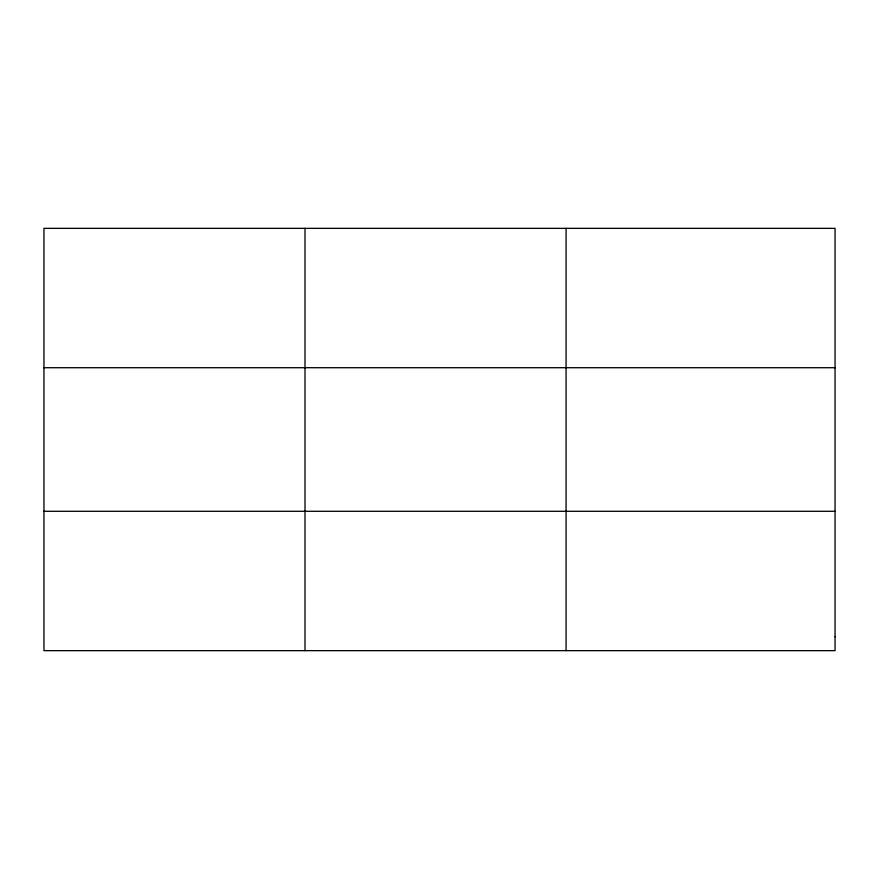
<?xml version="1.0" encoding="UTF-8"?>
<svg xmlns="http://www.w3.org/2000/svg" width="879" height="879" viewBox="0 0 879 879"><rect width="100%" height="100%" fill="white"/><g stroke="black" fill="none" stroke-linecap="round" stroke-linejoin="round"><path stroke-width="1.32" d="M566.076 228.353L566.076 650.647M43.95 367.708L835.05 367.708M43.95 511.292L835.05 511.292M305.013 228.353L305.013 650.647M835.05 636.715L835.05 650.647L43.95 650.647L43.95 228.353L835.05 228.353L835.05 636.715"/></g></svg>
